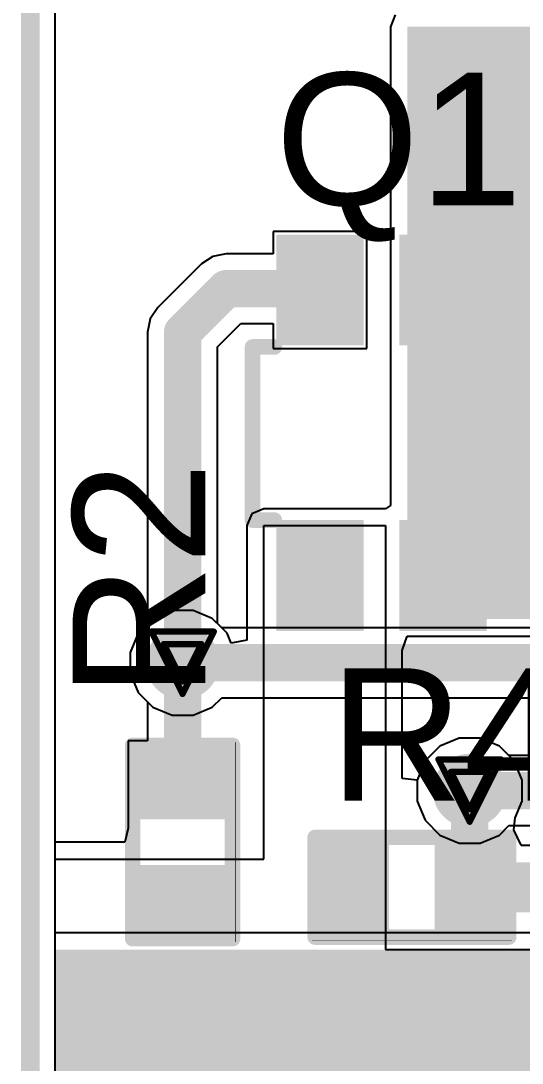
# Model space of a CAD drawing. Header units: inches. Extents: x -3 to 5381, y -57 to 5355.
# Drawn here: x -3.07 to 1.01, y -14.54 to -6.05 of the extents above; entities that cross this region are included whole.
import ezdxf

# ---------------------------------------------------------------- set-up
doc = ezdxf.new("R2010")
doc.units = ezdxf.units.IN
for name, color, linetype in [('Board_Outline', 216, 'Continuous'), ('Bottom Layer', 5, 'Continuous'), ('Drill Drawing', 1, 'Continuous'), ('Top Layer', 1, 'Continuous'), ('Top Overlay', 2, 'Continuous'), ('Top Paste', 8, 'Continuous'), ('Top Solder', 216, 'Continuous'), ('Via Holes', 16, 'Continuous')]:
    doc.layers.add(name, color=color, linetype=linetype)
doc.styles.add('Arial', font='', dxfattribs={"height": 0.2})
doc.styles.get('Arial').set_extended_font_data('Arial')

msp = doc.modelspace()

# ---------------------------------------------------------------- hatches: boundary and pattern name
at = {"layer": 'Bottom Layer'}
h = msp.add_hatch(color=5, dxfattribs=at)
edge = h.paths.add_edge_path()
edge.add_arc((-1.7526, -11.2776), 0.3, 0, 360)
h = msp.add_hatch(color=5, dxfattribs=at)
edge = h.paths.add_edge_path()
edge.add_arc((0.5842, -12.319), 0.3, 0, 360)
msp.add_hatch(color=5, dxfattribs=at).paths.add_polyline_path([(-2.794, -18.2626), (4.8514, -18.2626), (4.8514, -13.6144), (-2.794, -13.6144)])
at = {"layer": 'Top Layer'}
for points in [[(0.0762, -7.6708), (3.2766, -7.6708), (3.2766, -6.096), (0.0762, -6.096)], [(0.0762, -10.922), (2.7432, -10.922), (2.7432, -6.096), (0.0762, -6.096)], [(-0.381, -8.5909), (-0.889, -8.5909), (-0.889, -7.8919), (-0.381, -7.8919)], [(0.62, -8.5909), (0.112, -8.5909), (0.112, -7.8919), (0.62, -7.8919)], [(-0.381, -10.9159), (-0.889, -10.9159), (-0.889, -10.2169), (-0.381, -10.2169)], [(0.62, -10.9159), (0.112, -10.9159), (0.112, -10.2169), (0.62, -10.2169)], [(-1.4351, -12.4968), (-2.0701, -12.4968), (-2.0701, -12.0396), (-1.4351, -12.0396)], [(-0.5842, -13.4239), (-0.5842, -12.7889), (-0.127, -12.7889), (-0.127, -13.4239)], [(0.3556, -13.4239), (0.3556, -12.7889), (0.8128, -12.7889), (0.8128, -13.4239)], [(0.3556, -13.3096), (1.8034, -13.3096), (1.8034, -12.9032), (0.3556, -12.9032)], [(-1.4351, -13.4366), (-2.0701, -13.4366), (-2.0701, -12.9794), (-1.4351, -12.9794)]]:
    msp.add_hatch(color=1, dxfattribs=at).paths.add_polyline_path(points)
h = msp.add_hatch(color=1, dxfattribs=at)
edge = h.paths.add_edge_path()
edge.add_arc((-1.7526, -11.2776), 0.3, 0, 360)
h = msp.add_hatch(color=1, dxfattribs=at)
edge = h.paths.add_edge_path()
edge.add_arc((0.5842, -12.319), 0.3, 0, 360)
at = {"layer": 'Top Paste'}
for points in [[(-0.381, -8.5909), (-0.889, -8.5909), (-0.889, -7.8919), (-0.381, -7.8919)], [(0.62, -8.5909), (0.112, -8.5909), (0.112, -7.8919), (0.62, -7.8919)], [(-0.381, -10.9159), (-0.889, -10.9159), (-0.889, -10.2169), (-0.381, -10.2169)], [(0.62, -10.9159), (0.112, -10.9159), (0.112, -10.2169), (0.62, -10.2169)], [(-1.4351, -12.4968), (-2.0701, -12.4968), (-2.0701, -12.0396), (-1.4351, -12.0396)], [(-0.5842, -13.4239), (-0.5842, -12.7889), (-0.127, -12.7889), (-0.127, -13.4239)], [(0.3556, -13.4239), (0.3556, -12.7889), (0.8128, -12.7889), (0.8128, -13.4239)], [(-1.4351, -13.4366), (-2.0701, -13.4366), (-2.0701, -12.9794), (-1.4351, -12.9794)]]:
    msp.add_hatch(color=8, dxfattribs=at).paths.add_polyline_path(points)
at = {"layer": 'Top Solder'}
for points in [[(-0.2794, -8.6925), (-0.9906, -8.6925), (-0.9906, -7.7903), (-0.2794, -7.7903)], [(0.7216, -8.6925), (0.0104, -8.6925), (0.0104, -7.7903), (0.7216, -7.7903)], [(-0.2794, -11.0175), (-0.9906, -11.0175), (-0.9906, -10.1153), (-0.2794, -10.1153)], [(0.7216, -11.0175), (0.0104, -11.0175), (0.0104, -10.1153), (0.7216, -10.1153)], [(-1.3801, -12.5518), (-2.1251, -12.5518), (-2.1251, -11.9846), (-1.3801, -11.9846)], [(-0.6392, -13.4789), (-0.6392, -12.7339), (-0.072, -12.7339), (-0.072, -13.4789)], [(0.3006, -13.4789), (0.3006, -12.7339), (0.8678, -12.7339), (0.8678, -13.4789)], [(-1.3801, -13.4916), (-2.1251, -13.4916), (-2.1251, -12.9244), (-1.3801, -12.9244)]]:
    msp.add_hatch(color=216, dxfattribs=at).paths.add_polyline_path(points)
at = {"layer": 'Via Holes'}
h = msp.add_hatch(color=7, dxfattribs=at)
edge = h.paths.add_edge_path()
edge.add_arc((-1.7526, -11.2776), 0.15, 0, 360)
h = msp.add_hatch(color=7, dxfattribs=at)
edge = h.paths.add_edge_path()
edge.add_arc((0.5842, -12.319), 0.15, 0, 360)

# ---------------------------------------------------------------- linework, layer by layer
at = {"layer": 'Board_Outline'}
msp.add_lwpolyline([(-2.9931, -23.956, 0.1524, 0.1524, 0), (-2.9931, -0.0038, 0.1524, 0.1524, 0)], format="xyseb", dxfattribs=at)
at = {"layer": 'Bottom Layer'}
for p, q in [((-2.7892, -13.4769), (-2.7892, -0.1304)), ((-1.8375, -10.8506), (-1.9945, -10.9156)), ((-1.6677, -10.8506), (-1.8375, -10.8506)), ((-1.5107, -10.9156), (-1.6677, -10.8506)), ((-1.9945, -10.9156), (-2.1146, -11.0357)), ((-1.4336, -10.9927), (-1.5107, -10.9156)), ((-2.1146, -11.0357), (-2.1796, -11.1927)), ((9.9822, -10.9927), (-1.4336, -10.9927)), ((-2.1796, -11.1927), (-2.1796, -11.3625)), ((-2.1796, -11.3625), (-2.1146, -11.5195)), ((-2.1146, -11.5195), (-1.9945, -11.6396)), ((-1.5107, -11.6396), (-1.4336, -11.5625)), ((-1.4336, -11.5625), (5.6119, -11.5625)), ((-1.9945, -11.6396), (-1.8375, -11.7046)), ((-1.8375, -11.7046), (-1.6677, -11.7046)), ((-1.6677, -11.7046), (-1.5107, -11.6396)), ((0.3423, -11.957), (0.2222, -12.0771)), ((0.4993, -11.892), (0.3423, -11.957)), ((0.6691, -11.892), (0.4993, -11.892)), ((0.8261, -11.957), (0.6691, -11.892)), ((0.9032, -12.0341), (0.8261, -11.957)), ((5.5166, -12.0341), (0.9032, -12.0341)), ((0.2222, -12.0771), (0.1572, -12.2341)), ((0.1572, -12.2341), (0.1572, -12.4039)), ((0.1572, -12.4039), (0.2222, -12.5609)), ((0.2222, -12.5609), (0.3423, -12.681)), ((0.8261, -12.681), (0.9032, -12.6039)), ((0.9032, -12.6039), (5.6388, -12.6039)), ((0.3423, -12.681), (0.4993, -12.746)), ((0.6691, -12.746), (0.8261, -12.681)), ((0.4993, -12.746), (0.6691, -12.746)), ((4.8514, -13.4769), (-2.7892, -13.4769))]:
    msp.add_line(p, q, dxfattribs=at)
for points in [[(-1.7526, -11.2776, 0.3048, 0.3048, 0), (9.9822, -11.2776, 0.3048, 0.3048, 0)], [(0.5842, -12.319, 0.3048, 0.3048, 0), (5.6388, -12.319, 0.3048, 0.3048, 0)]]:
    msp.add_lwpolyline(points, format="xyseb", dxfattribs=at)
for points in [[(-1.8288, -11.2776, 0.1524, 0.1524, 1), (-1.6764, -11.2776, 0.1524, 0.1524, 1)], [(0.508, -12.319, 0.1524, 0.1524, 1), (0.6604, -12.319, 0.1524, 0.1524, 1)]]:
    msp.add_lwpolyline(points, format="xyseb", close=True, dxfattribs=at)
at = {"layer": 'Drill Drawing'}
for points in [[(-2.0066, -11.0236, 0.0508, 0.0508, 0), (-1.4986, -11.0236, 0.0508, 0.0508, 0)], [(-2.0066, -11.0236, 0.0508, 0.0508, 0), (-1.7526, -11.5316, 0.0508, 0.0508, 0)], [(-1.7526, -11.5316, 0.0508, 0.0508, 0), (-1.4986, -11.0236, 0.0508, 0.0508, 0)], [(-1.905, -11.1252, 0.0508, 0.0508, 0), (-1.6002, -11.1252, 0.0508, 0.0508, 0)], [(-1.905, -11.1252, 0.0508, 0.0508, 0), (-1.7526, -11.43, 0.0508, 0.0508, 0)], [(-1.7526, -11.43, 0.0508, 0.0508, 0), (-1.6002, -11.1252, 0.0508, 0.0508, 0)], [(0.3302, -12.065, 0.0508, 0.0508, 0), (0.8382, -12.065, 0.0508, 0.0508, 0)], [(0.3302, -12.065, 0.0508, 0.0508, 0), (0.5842, -12.573, 0.0508, 0.0508, 0)], [(0.5842, -12.573, 0.0508, 0.0508, 0), (0.8382, -12.065, 0.0508, 0.0508, 0)], [(0.4318, -12.1666, 0.0508, 0.0508, 0), (0.7366, -12.1666, 0.0508, 0.0508, 0)], [(0.4318, -12.1666, 0.0508, 0.0508, 0), (0.5842, -12.4714, 0.0508, 0.0508, 0)], [(0.5842, -12.4714, 0.0508, 0.0508, 0), (0.7366, -12.1666, 0.0508, 0.0508, 0)]]:
    msp.add_lwpolyline(points, format="xyseb", dxfattribs=at)
for points in [[(-2.0193, -11.0236, 0.0254, 0.0254, 1), (-1.9939, -11.0236, 0.0254, 0.0254, 1)], [(-2.0193, -11.0236, 0.0254, 0.0254, 1), (-1.9939, -11.0236, 0.0254, 0.0254, 1)], [(-1.5113, -11.0236, 0.0254, 0.0254, 1), (-1.4859, -11.0236, 0.0254, 0.0254, 1)], [(-1.5113, -11.0236, 0.0254, 0.0254, 1), (-1.4859, -11.0236, 0.0254, 0.0254, 1)], [(-1.9177, -11.1252, 0.0254, 0.0254, 1), (-1.8923, -11.1252, 0.0254, 0.0254, 1)], [(-1.9177, -11.1252, 0.0254, 0.0254, 1), (-1.8923, -11.1252, 0.0254, 0.0254, 1)], [(-1.6129, -11.1252, 0.0254, 0.0254, 1), (-1.5875, -11.1252, 0.0254, 0.0254, 1)], [(-1.6129, -11.1252, 0.0254, 0.0254, 1), (-1.5875, -11.1252, 0.0254, 0.0254, 1)], [(-1.7653, -11.43, 0.0254, 0.0254, 1), (-1.7399, -11.43, 0.0254, 0.0254, 1)], [(-1.7653, -11.43, 0.0254, 0.0254, 1), (-1.7399, -11.43, 0.0254, 0.0254, 1)], [(-1.7653, -11.5316, 0.0254, 0.0254, 1), (-1.7399, -11.5316, 0.0254, 0.0254, 1)], [(-1.7653, -11.5316, 0.0254, 0.0254, 1), (-1.7399, -11.5316, 0.0254, 0.0254, 1)], [(0.3175, -12.065, 0.0254, 0.0254, 1), (0.3429, -12.065, 0.0254, 0.0254, 1)], [(0.3175, -12.065, 0.0254, 0.0254, 1), (0.3429, -12.065, 0.0254, 0.0254, 1)], [(0.8255, -12.065, 0.0254, 0.0254, 1), (0.8509, -12.065, 0.0254, 0.0254, 1)], [(0.8255, -12.065, 0.0254, 0.0254, 1), (0.8509, -12.065, 0.0254, 0.0254, 1)], [(0.4191, -12.1666, 0.0254, 0.0254, 1), (0.4445, -12.1666, 0.0254, 0.0254, 1)], [(0.4191, -12.1666, 0.0254, 0.0254, 1), (0.4445, -12.1666, 0.0254, 0.0254, 1)], [(0.7239, -12.1666, 0.0254, 0.0254, 1), (0.7493, -12.1666, 0.0254, 0.0254, 1)], [(0.7239, -12.1666, 0.0254, 0.0254, 1), (0.7493, -12.1666, 0.0254, 0.0254, 1)], [(0.5715, -12.4714, 0.0254, 0.0254, 1), (0.5969, -12.4714, 0.0254, 0.0254, 1)], [(0.5715, -12.4714, 0.0254, 0.0254, 1), (0.5969, -12.4714, 0.0254, 0.0254, 1)], [(0.5715, -12.573, 0.0254, 0.0254, 1), (0.5969, -12.573, 0.0254, 0.0254, 1)], [(0.5715, -12.573, 0.0254, 0.0254, 1), (0.5969, -12.573, 0.0254, 0.0254, 1)]]:
    msp.add_lwpolyline(points, format="xyseb", close=True, dxfattribs=at)
at = {"layer": 'Top Layer'}
for p, q in [((-2.7892, -12.7403), (-2.7892, -0.1304)), ((-0.021, -5.9988), (-0.0613, -6.096)), ((-0.0613, -6.096), (-0.0613, -7.6708)), ((-0.0613, -7.6708), (-0.0613, -9.9956)), ((-0.254, -7.7649), (-1.016, -7.7649)), ((-1.016, -7.7649), (-1.016, -7.9447)), ((-0.254, -8.7179), (-0.254, -7.7649)), ((-1.506, -7.9664), (-1.5984, -8.0282)), ((-1.397, -7.9447), (-1.506, -7.9664)), ((-1.016, -7.9447), (-1.397, -7.9447)), ((-1.397, -7.9447), (-1.397, -7.9447)), ((-1.5984, -8.0282), (-1.954, -8.3838)), ((-1.5984, -8.0282), (-1.5984, -8.0282)), ((-1.954, -8.3838), (-2.0158, -8.4762)), ((-2.0158, -8.4762), (-2.0375, -8.5852)), ((-1.4677, -8.7032), (-1.279, -8.5145)), ((-1.279, -8.5145), (-1.016, -8.5145)), ((-1.016, -8.5145), (-1.016, -8.7179)), ((-2.0375, -8.5852), (-2.0375, -8.5852)), ((-2.0375, -8.5852), (-2.0375, -10.9586)), ((-1.4677, -10.9586), (-1.4677, -8.7032)), ((-1.016, -8.7179), (-0.254, -8.7179)), ((-0.0613, -9.9956), (-0.1016, -10.0225)), ((-1.1894, -10.0628), (-1.2297, -10.16)), ((-1.0922, -10.0225), (-1.1894, -10.0628)), ((-0.1016, -10.0225), (-1.0922, -10.0225)), ((-1.2297, -10.16), (-1.2297, -11.0924)), ((-1.0922, -12.8778), (-1.0922, -10.16)), ((-1.0922, -10.16), (-0.1016, -10.16)), ((-0.1016, -10.16), (-0.1016, -13.6144)), ((-2.1146, -11.0357), (-2.1796, -11.1927)), ((-2.0375, -10.9586), (-2.1146, -11.0357)), ((-1.3906, -11.0357), (-1.4677, -10.9586)), ((-1.3567, -11.1177), (-1.3906, -11.0357)), ((-1.2297, -11.0924), (-1.3567, -11.1177)), ((0.0359, -11.1768), (0.0762, -11.0595)), ((0.0762, -11.0595), (2.7432, -11.0595)), ((-2.1796, -11.1927), (-2.1796, -11.3625)), ((0.0359, -12.2204), (0.0359, -11.1768)), ((-2.1796, -11.3625), (-2.1146, -11.5195)), ((-2.1146, -11.5195), (-2.0375, -11.5966)), ((-2.0375, -11.5966), (-2.0375, -11.9126)), ((-2.0375, -11.9126), (-2.1971, -11.9126)), ((-2.1971, -11.9126), (-2.1971, -12.6133)), ((0.3423, -11.957), (0.2222, -12.0771)), ((0.4993, -11.892), (0.3423, -11.957)), ((0.6691, -11.892), (0.4993, -11.892)), ((0.8261, -11.957), (0.6691, -11.892)), ((0.9462, -12.0771), (0.8261, -11.957)), ((0.2222, -12.0771), (0.1572, -12.2341)), ((1.0112, -12.2341), (0.9462, -12.0771)), ((0.1572, -12.2341), (0.0359, -12.2204)), ((1.0112, -12.4039), (1.0112, -12.2341)), ((0.9544, -12.541), (1.0112, -12.4039)), ((0.9426, -12.6387), (0.9544, -12.541)), ((-2.1971, -12.6238), (-2.2224, -12.7403)), ((-2.1971, -12.6133), (-2.1971, -12.6238)), ((1.0027, -12.7626), (0.9426, -12.6387)), ((-2.2224, -12.7403), (-2.7892, -12.7403)), ((1.0047, -12.7657), (1.0027, -12.7626)), ((1.2192, -12.7657), (1.0047, -12.7657)), ((-2.7892, -18.288), (-2.7892, -12.8778)), ((-2.7892, -12.8778), (-1.0922, -12.8778)), ((-0.1016, -13.6144), (4.8514, -13.6144))]:
    msp.add_line(p, q, dxfattribs=at)
for points in [[(-1.7526, -8.5852, 0.3048, 0.3048, 0), (-1.397, -8.2296, 0.3048, 0.3048, 0)], [(-1.397, -8.2296, 0.3048, 0.3048, 0), (-0.6468, -8.2296, 0.3048, 0.3048, 0)], [(-0.6468, -8.2296, 0.3048, 0.3048, 0), (-0.635, -8.2414, 0.3048, 0.3048, 0)], [(-1.7526, -11.2776, 0.3048, 0.3048, 0), (-1.7526, -8.5852, 0.3048, 0.3048, 0)], [(-1.7526, -12.2682, 0.3048, 0.3048, 0), (-1.7526, -11.2776, 0.3048, 0.3048, 0)], [(0.5842, -13.1064, 0.3048, 0.3048, 0), (0.5842, -12.319, 0.3048, 0.3048, 0)]]:
    msp.add_lwpolyline(points, format="xyseb", dxfattribs=at)
for points in [[(-1.4732, -8.2296, 0.1524, 0.1524, 1), (-1.3208, -8.2296, 0.1524, 0.1524, 1)], [(-1.4732, -8.2296, 0.1524, 0.1524, 1), (-1.3208, -8.2296, 0.1524, 0.1524, 1)], [(-0.723, -8.2296, 0.1524, 0.1524, 1), (-0.5706, -8.2296, 0.1524, 0.1524, 1)], [(-0.723, -8.2296, 0.1524, 0.1524, 1), (-0.5706, -8.2296, 0.1524, 0.1524, 1)], [(-0.7112, -8.2414, 0.1524, 0.1524, 1), (-0.5588, -8.2414, 0.1524, 0.1524, 1)], [(-1.8288, -8.5852, 0.1524, 0.1524, 1), (-1.6764, -8.5852, 0.1524, 0.1524, 1)], [(-1.8288, -8.5852, 0.1524, 0.1524, 1), (-1.6764, -8.5852, 0.1524, 0.1524, 1)], [(-1.8288, -11.2776, 0.1524, 0.1524, 1), (-1.6764, -11.2776, 0.1524, 0.1524, 1)], [(-1.8288, -11.2776, 0.1524, 0.1524, 1), (-1.6764, -11.2776, 0.1524, 0.1524, 1)], [(-1.8288, -12.2682, 0.1524, 0.1524, 1), (-1.6764, -12.2682, 0.1524, 0.1524, 1)], [(0.508, -12.319, 0.1524, 0.1524, 1), (0.6604, -12.319, 0.1524, 0.1524, 1)], [(0.508, -13.1064, 0.1524, 0.1524, 1), (0.6604, -13.1064, 0.1524, 0.1524, 1)]]:
    msp.add_lwpolyline(points, format="xyseb", close=True, dxfattribs=at)
at = {"layer": 'Top Overlay'}
for points in [[(-1.1834, -10.1151, 0.127, 0.127, 0), (-1.1828, -8.7043, 0.127, 0.127, 0)], [(-1.1828, -8.7043, 0.127, 0.127, 0), (-1.0056, -8.7043, 0.127, 0.127, 0)], [(-1.1834, -10.1151, 0.127, 0.127, 0), (-1.0062, -10.1151, 0.127, 0.127, 0)], [(-2.159, -13.5255, 0.127, 0.127, 0), (-2.159, -11.9507, 0.127, 0.127, 0)], [(-2.159, -11.9507, 0.127, 0.127, 0), (-1.3462, -11.9507, 0.127, 0.127, 0)], [(-1.3462, -13.5255, 0.127, 0.127, 0), (-1.3462, -11.9507, 0.127, 0.127, 0)], [(-1.3208, -13.5509, 0.00323, 0.00323, 0), (-1.3208, -11.9253, 0.00323, 0.00323, 0)], [(-0.6731, -12.7, 0.127, 0.127, 0), (0.9017, -12.7, 0.127, 0.127, 0)], [(-0.6731, -13.5128, 0.127, 0.127, 0), (-0.6731, -12.7, 0.127, 0.127, 0)], [(0.9017, -13.5128, 0.127, 0.127, 0), (0.9017, -12.7, 0.127, 0.127, 0)], [(-2.159, -13.5255, 0.127, 0.127, 0), (-1.3462, -13.5255, 0.127, 0.127, 0)], [(-0.6731, -13.5128, 0.127, 0.127, 0), (0.9017, -13.5128, 0.127, 0.127, 0)], [(-0.6985, -13.5382, 0.00323, 0.00323, 0), (0.9271, -13.5382, 0.00323, 0.00323, 0)]]:
    msp.add_lwpolyline(points, format="xyseb", dxfattribs=at)
for points in [[(-1.2145, -8.7043, 0.0635, 0.0635, 1), (-1.151, -8.7043, 0.0635, 0.0635, 1)], [(-1.2145, -8.7043, 0.0635, 0.0635, 1), (-1.151, -8.7043, 0.0635, 0.0635, 1)], [(-1.0373, -8.7043, 0.0635, 0.0635, 1), (-0.9738, -8.7043, 0.0635, 0.0635, 1)], [(-1.2151, -10.1151, 0.0635, 0.0635, 1), (-1.1516, -10.1151, 0.0635, 0.0635, 1)], [(-1.2151, -10.1151, 0.0635, 0.0635, 1), (-1.1516, -10.1151, 0.0635, 0.0635, 1)], [(-1.0379, -10.1151, 0.0635, 0.0635, 1), (-0.9744, -10.1151, 0.0635, 0.0635, 1)], [(-2.1907, -11.9507, 0.0635, 0.0635, 1), (-2.1273, -11.9507, 0.0635, 0.0635, 1)], [(-2.1907, -11.9507, 0.0635, 0.0635, 1), (-2.1273, -11.9507, 0.0635, 0.0635, 1)], [(-1.378, -11.9507, 0.0635, 0.0635, 1), (-1.3144, -11.9507, 0.0635, 0.0635, 1)], [(-1.378, -11.9507, 0.0635, 0.0635, 1), (-1.3144, -11.9507, 0.0635, 0.0635, 1)], [(-1.3216, -11.9253, 0.00161, 0.00161, 1), (-1.32, -11.9253, 0.00161, 0.00161, 1)], [(-0.7048, -12.7, 0.0635, 0.0635, 1), (-0.6413, -12.7, 0.0635, 0.0635, 1)], [(-0.7048, -12.7, 0.0635, 0.0635, 1), (-0.6413, -12.7, 0.0635, 0.0635, 1)], [(0.87, -12.7, 0.0635, 0.0635, 1), (0.9334, -12.7, 0.0635, 0.0635, 1)], [(0.87, -12.7, 0.0635, 0.0635, 1), (0.9334, -12.7, 0.0635, 0.0635, 1)], [(-2.1907, -13.5255, 0.0635, 0.0635, 1), (-2.1273, -13.5255, 0.0635, 0.0635, 1)], [(-2.1907, -13.5255, 0.0635, 0.0635, 1), (-2.1273, -13.5255, 0.0635, 0.0635, 1)], [(-1.378, -13.5255, 0.0635, 0.0635, 1), (-1.3144, -13.5255, 0.0635, 0.0635, 1)], [(-1.378, -13.5255, 0.0635, 0.0635, 1), (-1.3144, -13.5255, 0.0635, 0.0635, 1)], [(-0.7048, -13.5128, 0.0635, 0.0635, 1), (-0.6413, -13.5128, 0.0635, 0.0635, 1)], [(-0.7048, -13.5128, 0.0635, 0.0635, 1), (-0.6413, -13.5128, 0.0635, 0.0635, 1)], [(0.87, -13.5128, 0.0635, 0.0635, 1), (0.9334, -13.5128, 0.0635, 0.0635, 1)], [(0.87, -13.5128, 0.0635, 0.0635, 1), (0.9334, -13.5128, 0.0635, 0.0635, 1)], [(-1.3216, -13.5509, 0.00161, 0.00161, 1), (-1.32, -13.5509, 0.00161, 0.00161, 1)], [(-0.6993, -13.5382, 0.00161, 0.00161, 1), (-0.6977, -13.5382, 0.00161, 0.00161, 1)], [(0.9263, -13.5382, 0.00161, 0.00161, 1), (0.9279, -13.5382, 0.00161, 0.00161, 1)]]:
    msp.add_lwpolyline(points, format="xyseb", close=True, dxfattribs=at)

# ---------------------------------------------------------------- texts
at = {"layer": 'Top Overlay', "style": 'Arial'}
for s, p in [('Q1', (-0.9988, -7.55)), ('R4', (-0.5564, -12.4014))]:
    msp.add_text(s, height=1.0795, dxfattribs=at).set_placement(p)
msp.add_text('R2', height=1.0795, rotation=90, dxfattribs=at).set_placement((-1.5686, -11.5673))

doc.saveas('drawing.dxf')
